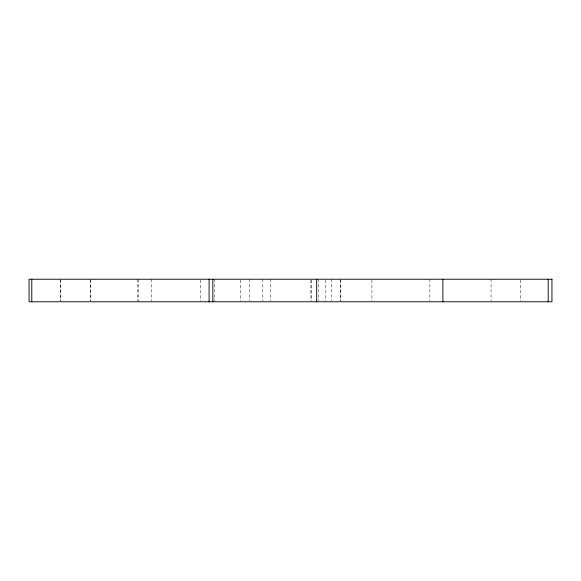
<?xml version="1.0" encoding="UTF-8"?>
<svg xmlns="http://www.w3.org/2000/svg" width="581" height="581" viewBox="0 0 581 581"><rect width="100%" height="100%" fill="white"/><g stroke="black" fill="none" stroke-linecap="round" stroke-linejoin="round"><path stroke-width="0.44" stroke-dasharray="2.9 2.18" d="M520.649 280.129L520.649 300.871M491.054 279.229L491.054 300.871M429.867 279.229L429.867 300.871M371.891 280.129L371.913 300.871M340.604 279.229L340.589 300.871M340.546 280.129L340.546 300.871M331.693 279.229L331.693 300.871M325.81 280.129L325.81 300.871M318.671 279.229L318.671 300.871M311.075 280.129L311.118 300.871M311.009 280.129L311.009 300.871M270.441 279.229L270.441 300.871M262.823 279.229L262.823 300.871M249.801 279.229L249.801 300.871M240.396 280.129L240.396 300.871M214.687 279.229L214.687 300.871M200.721 280.129L200.721 300.871M151.634 279.229L151.634 300.871M138.612 279.229L138.612 301.771M137.559 279.229L137.559 300.871M90.404 279.229L90.404 300.871M90.316 280.129L90.316 300.871M60.439 280.129L60.439 300.871M60.351 279.229L60.351 300.871"/><path stroke-width="0.87" d="M548.195 279.229L548.195 301.771M442.889 279.229L442.889 301.771M316.667 279.229L316.667 301.771M212.842 279.229L212.842 301.771M209.087 279.229L209.087 301.771M31.788 279.229L31.788 301.771M551.95 279.229L29.05 279.229L29.086 301.771L551.95 301.771L551.95 279.229"/></g></svg>
